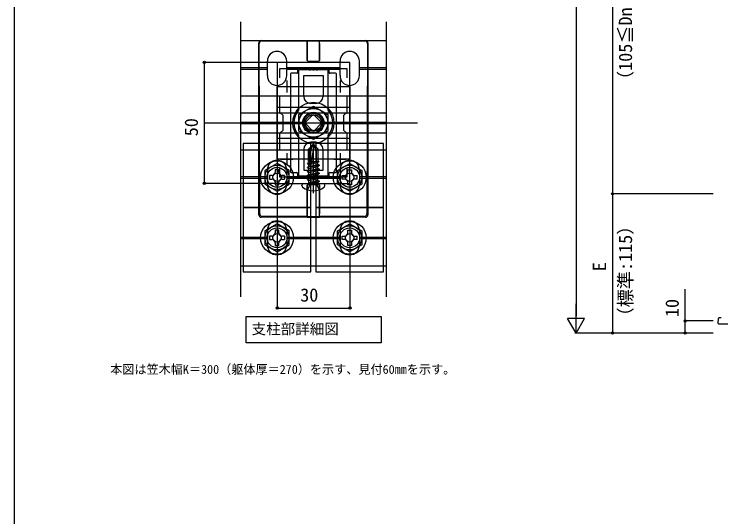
# Model space of a CAD drawing. Units: millimetres, scale not verified, with parts at other scales. Extents: x -875 to 875, y -1300 to 1294.
# Drawn here: x -875 to -292, y -3 to 412 of the extents above; entities that cross this region are included whole.
import ezdxf
from ezdxf.enums import TextEntityAlignment as Align

# ---------------------------------------------------------------- set-up
doc = ezdxf.new("R2010")
doc.units = ezdxf.units.MM
doc.header["$LTSCALE"] = 8
for name, color, linetype in [('0-1_USER1', 3, 'Continuous'), ('0-2_YKK_11', 7, 'Continuous'), ('0-3_YKK_12', 2, 'Continuous'), ('0-4_YKK_13', 4, 'Continuous'), ('0-6_YKK_D', 6, 'Continuous'), ('0-7_YKK_ZWAK', 7, 'Continuous'), ('0-8_YSS_K', 3, 'Continuous')]:
    doc.layers.add(name, color=color, linetype=linetype)
doc.styles.add('ＭＳ ゴシック', font='')
doc.styles.get('ＭＳ ゴシック').set_extended_font_data('MS Gothic')

msp = doc.modelspace()

# ---------------------------------------------------------------- linework, layer by layer
at = {"layer": '0-1_USER1'}
msp.add_lwpolyline([(-683.404, 148.639), (-683.404, 162.639), (-572.096, 162.639), (-572.096, 140.756), (-683.404, 140.756)], close=True, dxfattribs=at)
at = {"layer": '0-2_YKK_11'}
for p, q in [((-649.955, 357.571), (-649.955, 347.571)), ((-605.955, 357.571), (-605.955, 347.571)), ((-654.955, 352.571), (-644.955, 352.571)), ((-610.955, 352.571), (-600.955, 352.571)), ((-654.955, 292.571), (-644.955, 292.571)), ((-649.955, 297.571), (-649.955, 287.571)), ((-610.955, 292.571), (-600.955, 292.571)), ((-605.955, 297.571), (-605.955, 287.571))]:
    msp.add_line(p, q, dxfattribs=at)
msp.add_lwpolyline([(-657.955, 372.571), (-657.955, 272.571), (-597.955, 272.571), (-597.955, 372.571)], close=True, dxfattribs=at)
for points in [[(-655.555, 359.837), (-655.555, 367.571), (-600.355, 367.571), (-600.355, 359.837)], [(-655.555, 299.837), (-655.555, 313.971), (-652.955, 316.571), (-652.955, 328.571), (-655.555, 331.171), (-655.555, 345.304)], [(-600.355, 345.304), (-600.355, 331.171), (-602.955, 328.571), (-602.955, 316.571), (-600.355, 313.971), (-600.355, 299.837)], [(-600.355, 285.304), (-600.355, 277.571), (-655.555, 277.571), (-655.555, 285.304)]]:
    msp.add_lwpolyline(points, dxfattribs=at)
at = {"layer": '0-3_YKK_12'}
msp.add_circle((-627.955, 322.571), 12, dxfattribs=at)
msp.add_circle((-627.955, 322.571), 12, dxfattribs=at)
at = {"layer": '0-4_YKK_13'}
for p, q in [((-687.955, 178.843), (-687.955, 405.986)), ((-567.955, 405.986), (-567.955, 178.843)), ((-687.955, 390.571), (-567.955, 390.571)), ((-672.955, 246.568), (-672.955, 388.574)), ((-672.222, 247.304), (-672.608, 388.227)), ((-670.952, 390.571), (-584.958, 390.571)), ((-670.611, 390.23), (-632.974, 390.23)), ((-633.007, 388.233), (-633.007, 374.136)), ((-632.955, 390.287), (-632.974, 390.23)), ((-632.972, 374.171), (-632.955, 390.287)), ((-632.955, 390.287), (-622.955, 390.287)), ((-622.955, 390.287), (-622.936, 390.23)), ((-622.938, 374.171), (-622.955, 390.287)), ((-622.936, 390.23), (-585.299, 390.23)), ((-622.903, 388.233), (-622.903, 374.136)), ((-583.302, 388.227), (-583.688, 247.304)), ((-582.955, 388.574), (-582.955, 246.568)), ((-665.955, 361.571), (-665.955, 373.571)), ((-649.955, 361.571), (-649.955, 373.571)), ((-632.407, 373.536), (-623.503, 373.536)), ((-632.373, 373.571), (-623.537, 373.571)), ((-605.955, 361.571), (-605.955, 373.571)), ((-589.955, 361.571), (-589.955, 373.571)), ((-687.955, 368.171), (-665.955, 368.171)), ((-649.955, 368.171), (-605.955, 368.171)), ((-589.955, 368.171), (-567.955, 368.171)), ((-687.955, 366.971), (-665.955, 366.971)), ((-649.955, 366.971), (-605.955, 366.971)), ((-646.955, 362.971), (-646.955, 282.171)), ((-641.555, 363.571), (-646.355, 363.571)), ((-640.955, 366.971), (-640.955, 364.171)), ((-615.555, 367.571), (-640.355, 367.571)), ((-614.955, 364.171), (-614.955, 366.971)), ((-609.555, 363.571), (-614.355, 363.571)), ((-608.955, 282.171), (-608.955, 362.971)), ((-589.955, 366.971), (-567.955, 366.971)), ((-687.955, 344.871), (-567.955, 344.871)), ((-625.955, 338.571), (-629.955, 338.571)), ((-687.955, 330.871), (-567.955, 330.871)), ((-633.612, 323.985), (-629.369, 328.228)), ((-626.541, 328.228), (-622.298, 323.985)), ((-687.955, 323.171), (-634.106, 323.171)), ((-687.955, 321.971), (-634.106, 321.971)), ((-629.369, 316.914), (-633.612, 321.157)), ((-622.298, 321.157), (-626.541, 316.914)), ((-621.804, 323.171), (-567.955, 323.171)), ((-621.804, 321.971), (-567.955, 321.971)), ((-687.955, 314.271), (-567.955, 314.271)), ((-628.305, 304.571), (-632.055, 300.821)), ((-625.955, 306.571), (-629.955, 306.571)), ((-629.885, 288.065), (-627.376, 303.568)), ((-629.542, 301.92), (-628.305, 304.571)), ((-627.605, 304.571), (-628.305, 304.571)), ((-627.955, 264.371), (-627.955, 306.574)), ((-625.255, 299.894), (-627.955, 304.571)), ((-627.605, 304.571), (-623.855, 300.821)), ((-687.955, 300.271), (-567.955, 300.271)), ((-632.055, 290.571), (-632.055, 300.821)), ((-631.055, 300.407), (-632.055, 300.821)), ((-631.055, 290.571), (-629.542, 301.92)), ((-623.855, 290.571), (-623.855, 300.821)), ((-632.899, 289.164), (-631.604, 289.911)), ((-632.899, 289.164), (-631.055, 289.58)), ((-632.899, 288.928), (-631.055, 289.345)), ((-632.899, 288.928), (-632.899, 289.164)), ((-632.899, 288.928), (-631.604, 288.181)), ((-632.899, 285.868), (-623.011, 287.516)), ((-623.011, 287.281), (-632.899, 285.633)), ((-632.899, 285.868), (-631.604, 286.616)), ((-632.055, 290.571), (-631.055, 290.571)), ((-631.604, 290.571), (-631.604, 289.911)), ((-631.604, 289.911), (-631.055, 290.035)), ((-631.604, 288.181), (-631.055, 288.305)), ((-631.604, 286.616), (-624.306, 288.264)), ((-631.604, 286.616), (-631.604, 288.181)), ((-631.604, 284.885), (-624.306, 286.533)), ((-629.8, 288.588), (-624.306, 289.829)), ((-623.334, 290.523), (-629.658, 289.469)), ((-624.457, 290.571), (-629.619, 289.711)), ((-628.684, 290.571), (-629.51, 290.384)), ((-629.48, 290.571), (-623.855, 290.571)), ((-623.334, 290.39), (-624.306, 289.829)), ((-624.306, 288.264), (-624.306, 289.829)), ((-623.011, 287.516), (-624.306, 288.264)), ((-623.011, 287.281), (-624.306, 286.533)), ((-624.306, 284.968), (-624.306, 286.533)), ((-623.333, 290.523), (-623.855, 290.571)), ((-623.334, 290.523), (-623.333, 290.523)), ((-623.334, 290.523), (-623.334, 290.39)), ((-623.011, 287.281), (-623.011, 287.516)), ((-665.955, 283.571), (-665.955, 271.571)), ((-656.455, 283.871), (-659.455, 283.871)), ((-659.455, 283.871), (-659.455, 281.571)), ((-656.455, 281.571), (-656.455, 283.871)), ((-649.955, 283.571), (-649.955, 271.571)), ((-646.355, 281.571), (-641.555, 281.571)), ((-640.955, 280.971), (-640.955, 278.171)), ((-632.899, 285.633), (-632.899, 285.868)), ((-632.899, 285.633), (-631.604, 284.885)), ((-632.899, 282.572), (-623.011, 284.22)), ((-623.011, 283.985), (-632.899, 282.337)), ((-632.899, 282.572), (-631.604, 283.32)), ((-632.899, 282.337), (-632.899, 282.572)), ((-632.899, 282.337), (-631.604, 281.589)), ((-632.899, 279.277), (-623.011, 280.925)), ((-623.011, 280.689), (-632.899, 279.041)), ((-631.604, 283.32), (-624.306, 284.968)), ((-631.604, 283.32), (-631.604, 284.885)), ((-631.604, 281.589), (-624.306, 283.237)), ((-631.604, 280.024), (-624.306, 281.672)), ((-631.604, 280.024), (-631.604, 281.589)), ((-623.011, 284.22), (-624.306, 284.968)), ((-623.011, 283.985), (-624.306, 283.237)), ((-624.306, 281.672), (-624.306, 283.237)), ((-623.011, 280.925), (-624.306, 281.672)), ((-623.011, 280.689), (-624.306, 279.942)), ((-623.011, 283.985), (-623.011, 284.22)), ((-623.011, 280.689), (-623.011, 280.925)), ((-614.955, 278.171), (-614.955, 280.971)), ((-614.355, 281.571), (-609.555, 281.571)), ((-605.955, 283.571), (-605.955, 271.571)), ((-599.455, 283.871), (-596.455, 283.871)), ((-599.455, 281.571), (-599.455, 283.871)), ((-596.455, 283.871), (-596.455, 281.571)), ((-589.955, 283.571), (-589.955, 271.571)), ((-687.955, 278.171), (-665.955, 278.171)), ((-687.955, 276.971), (-665.955, 276.971)), ((-661.955, 279.071), (-664.255, 279.071)), ((-651.655, 279.071), (-653.955, 279.071)), ((-653.955, 276.071), (-651.655, 276.071)), ((-651.655, 279.071), (-651.655, 276.071)), ((-649.955, 278.171), (-605.955, 278.171)), ((-649.955, 276.971), (-605.955, 276.971)), ((-640.355, 277.571), (-615.555, 277.571)), ((-632.899, 279.277), (-631.604, 280.024)), ((-632.899, 279.041), (-632.899, 279.277)), ((-632.899, 279.041), (-631.604, 278.294)), ((-623.011, 277.393), (-632.899, 275.746)), ((-632.899, 275.981), (-631.604, 276.728)), ((-632.899, 275.746), (-632.899, 275.981)), ((-632.899, 275.746), (-631.604, 274.998)), ((-631.604, 278.294), (-624.306, 279.942)), ((-631.604, 276.728), (-624.306, 278.376)), ((-631.604, 276.728), (-631.604, 278.294)), ((-631.604, 274.998), (-624.306, 276.646)), ((-631.604, 272.971), (-631.604, 274.998)), ((-624.306, 275.081), (-631.486, 272.921)), ((-631.486, 272.921), (-623.011, 274.333)), ((-624.306, 278.376), (-624.306, 279.942)), ((-623.011, 277.393), (-624.306, 276.646)), ((-624.306, 275.081), (-624.306, 276.646)), ((-623.011, 277.393), (-623.011, 277.629)), ((-623.011, 274.098), (-623.011, 274.333)), ((-601.955, 276.071), (-604.255, 276.071)), ((-593.955, 279.071), (-591.655, 279.071)), ((-591.655, 276.071), (-593.955, 276.071)), ((-591.655, 276.071), (-591.655, 279.071)), ((-589.955, 278.171), (-567.955, 278.171)), ((-589.955, 276.971), (-567.955, 276.971)), ((-659.455, 273.571), (-659.455, 271.271)), ((-659.455, 271.271), (-656.455, 271.271)), ((-656.455, 271.271), (-656.455, 273.571)), ((-637.425, 270.847), (-637.425, 271.171)), ((-636.025, 272.571), (-619.885, 272.571)), ((-633.06, 271.006), (-633.06, 247.31)), ((-632.956, 245.102), (-633.023, 270.969)), ((-630.205, 272.571), (-632.855, 267.256)), ((-632.46, 271.606), (-623.45, 271.606)), ((-632.425, 271.571), (-623.485, 271.571)), ((-623.011, 274.098), (-631.486, 272.685)), ((-631.486, 272.685), (-624.306, 273.35)), ((-631.486, 272.685), (-631.486, 272.921)), ((-630.205, 272.571), (-627.955, 273.767)), ((-625.705, 272.571), (-627.955, 273.767)), ((-625.705, 272.571), (-623.055, 267.256)), ((-623.011, 274.098), (-624.306, 273.35)), ((-624.306, 272.971), (-624.306, 273.35)), ((-622.85, 271.006), (-622.85, 247.31)), ((-618.485, 270.847), (-618.485, 271.171)), ((-599.455, 271.271), (-599.455, 273.571)), ((-596.455, 271.271), (-599.455, 271.271)), ((-596.455, 273.571), (-596.455, 271.271)), ((-633.027, 245.313), (-670.224, 245.313)), ((-633.027, 245.313), (-632.956, 245.102)), ((-632.956, 245.102), (-622.954, 245.102)), ((-585.686, 245.313), (-622.883, 245.313)), ((-632.955, 244.571), (-670.963, 244.571)), ((-632.955, 244.571), (-632.885, 244.781)), ((-632.885, 244.781), (-623.025, 244.781)), ((-623.025, 244.781), (-622.955, 244.571)), ((-584.947, 244.571), (-622.955, 244.571)), ((-665.955, 233.571), (-665.955, 221.571)), ((-656.455, 233.871), (-659.455, 233.871)), ((-659.455, 233.871), (-659.455, 231.571)), ((-656.455, 231.571), (-656.455, 233.871)), ((-649.955, 233.571), (-649.955, 221.571)), ((-605.955, 233.571), (-605.955, 221.571)), ((-599.455, 233.871), (-596.455, 233.871)), ((-599.455, 231.571), (-599.455, 233.871)), ((-596.455, 233.871), (-596.455, 231.571)), ((-589.955, 233.571), (-589.955, 221.571)), ((-687.955, 228.171), (-665.955, 228.171)), ((-661.955, 229.071), (-664.255, 229.071)), ((-651.655, 229.071), (-653.955, 229.071)), ((-651.655, 229.071), (-651.655, 226.071)), ((-649.955, 228.171), (-605.955, 228.171)), ((-593.955, 229.071), (-591.655, 229.071)), ((-591.655, 226.071), (-591.655, 229.071)), ((-589.955, 228.171), (-567.955, 228.171)), ((-687.955, 226.971), (-665.955, 226.971)), ((-659.455, 223.571), (-659.455, 221.271)), ((-656.455, 221.271), (-656.455, 223.571)), ((-653.955, 226.071), (-651.655, 226.071)), ((-649.955, 226.971), (-605.955, 226.971)), ((-601.955, 226.071), (-604.255, 226.071)), ((-599.455, 221.271), (-599.455, 223.571)), ((-596.455, 223.571), (-596.455, 221.271)), ((-591.655, 226.071), (-593.955, 226.071)), ((-589.955, 226.971), (-567.955, 226.971)), ((-659.455, 221.271), (-656.455, 221.271)), ((-596.455, 221.271), (-599.455, 221.271)), ((-687.955, 204.571), (-567.955, 204.571)), ((-293.782, 160.468), (-293.965, 157.468)), ((-291.53, 161.407), (-292.783, 161.407)), ((-291.174, 161.407), (-291.53, 161.407)), ((-292.967, 156.407), (-282.593, 156.407))]:
    msp.add_line(p, q, dxfattribs=at)
for points in [[(-640.1, 332.988), (-639.955, 333.378), (-639.955, 366.571), (-631.872, 366.571), (-631.505, 366.331), (-630.405, 366.331), (-630.038, 366.571), (-628.872, 366.571), (-628.505, 366.331), (-627.405, 366.331), (-627.038, 366.571), (-625.872, 366.571), (-625.505, 366.331), (-624.405, 366.331), (-624.038, 366.571), (-615.955, 366.571)], [(-615.955, 366.571), (-615.955, 333.378), (-615.81, 332.988)], [(-635.955, 344.571), (-635.955, 361.571), (-619.955, 361.571), (-619.955, 344.571)], [(-615.81, 312.154), (-615.955, 311.763), (-615.955, 278.571), (-624.038, 278.571), (-624.405, 278.811), (-625.505, 278.811), (-625.872, 278.571), (-627.038, 278.571), (-627.405, 278.811), (-628.505, 278.811), (-628.872, 278.571), (-630.038, 278.571), (-630.405, 278.811), (-631.505, 278.811), (-631.872, 278.571), (-639.955, 278.571), (-639.955, 311.763), (-640.1, 312.154)], [(-635.955, 300.571), (-635.955, 283.571), (-619.955, 283.571), (-619.955, 300.571)], [(-631.055, 288.16), (-631.055, 300.407), (-629.542, 301.92)], [(-625.255, 290.571), (-625.255, 299.894), (-623.855, 300.821)], [(-664.255, 279.071), (-664.255, 276.071), (-661.955, 276.071)], [(-632.899, 275.981), (-623.011, 277.629), (-624.306, 278.376)], [(-623.011, 274.098), (-623.011, 274.333), (-624.306, 275.081)], [(-604.255, 276.071), (-604.255, 279.071), (-601.955, 279.071)], [(-622.883, 245.313), (-622.954, 245.102), (-622.887, 270.969)], [(-664.255, 229.071), (-664.255, 226.071), (-661.955, 226.071)], [(-604.255, 226.071), (-604.255, 229.071), (-601.955, 229.071)]]:
    msp.add_lwpolyline(points, dxfattribs=at)
for points in [[(-597.955, 352.571), (-597.955, 292.571), (-657.955, 292.571), (-657.955, 352.571)], [(-657.955, 309.571), (-657.955, 335.571), (-597.955, 335.571), (-597.955, 309.571)], [(-639.955, 329.499), (-627.955, 336.427), (-615.955, 329.499), (-615.955, 315.643), (-627.955, 308.714), (-639.955, 315.643)], [(-685.955, 305.571), (-685.955, 252.571), (-629.955, 252.571), (-629.955, 305.571)], [(-625.955, 305.571), (-625.955, 252.571), (-569.955, 252.571), (-569.955, 305.571)], [(-647.955, 283.344), (-657.955, 289.118), (-667.955, 283.344), (-667.955, 271.797), (-657.955, 266.024), (-647.955, 271.797)], [(-587.955, 271.797), (-597.955, 266.024), (-607.955, 271.797), (-607.955, 283.344), (-597.955, 289.118), (-587.955, 283.344)], [(-685.955, 252.571), (-685.955, 199.571), (-629.955, 199.571), (-629.955, 252.571)], [(-625.955, 252.571), (-625.955, 199.571), (-569.955, 199.571), (-569.955, 252.571)], [(-647.955, 233.344), (-657.955, 239.118), (-667.955, 233.344), (-667.955, 221.797), (-657.955, 216.024), (-647.955, 221.797)], [(-587.955, 221.797), (-597.955, 216.024), (-607.955, 221.797), (-607.955, 233.344), (-597.955, 239.118), (-587.955, 233.344)]]:
    msp.add_lwpolyline(points, close=True, dxfattribs=at)
for centre, radius in [((-627.955, 322.571), 17), ((-627.955, 322.571), 17), ((-627.955, 322.571), 11.856), ((-627.955, 322.571), 8.75), ((-627.955, 322.571), 8.5), ((-627.955, 322.571), 8.5), ((-627.955, 322.571), 8), ((-627.955, 322.571), 8), ((-627.955, 322.571), 8), ((-627.955, 322.571), 6.8), ((-627.955, 322.571), 6.647), ((-627.955, 322.571), 6.64), ((-657.955, 277.571), 13.6), ((-657.955, 277.571), 10), ((-597.955, 277.571), 13.6), ((-597.955, 277.571), 10), ((-657.955, 277.571), 8.2), ((-657.955, 277.571), 3.5), ((-597.955, 277.571), 8.2), ((-597.955, 277.571), 3.5), ((-657.955, 227.571), 13.6), ((-597.955, 227.571), 13.6), ((-657.955, 227.571), 10), ((-657.955, 227.571), 8.2), ((-597.955, 227.571), 10), ((-597.955, 227.571), 8.2), ((-657.955, 227.571), 3.5), ((-597.955, 227.571), 3.5)]:
    msp.add_circle(centre, radius, dxfattribs=at)
for centre, radius, start, end in [((-670.604, 388.226), 2.004, 90.18387, 179.97307), ((-585.306, 388.226), 2.004, 0.02693, 89.81613), ((-657.955, 373.571), 8, 0, 180), ((-597.955, 373.571), 8, 0, 180), ((-657.955, 361.571), 8, 180, 0), ((-597.955, 361.571), 8, 180, 0), ((-629.955, 344.571), 6, 180.00001, 269.99999), ((-625.955, 344.571), 6, 270.00001, 359.99999), ((-627.955, 322.571), 16, 139.3793, 220.6207), ((-627.955, 322.571), 16, 319.3793, 40.6207), ((-627.955, 322.571), 8.5, 359.99999, 180.00001), ((-627.955, 326.813), 2, 45, 135), ((-632.198, 322.571), 2, 135, 225), ((-623.712, 322.571), 2, 315, 45), ((-627.955, 318.328), 2, 225, 315), ((-629.955, 300.571), 6, 90.00001, 179.99999), ((-625.955, 300.571), 6, 0.00001, 89.99999), ((-657.955, 283.571), 8, 0, 180), ((-630.466, 288.16), 0.589, 180, 270), ((-630.466, 288.16), 0.589, 270, 350.8071), ((-597.955, 283.571), 8, 0, 180), ((-661.955, 281.571), 2.5, 270, 0), ((-653.955, 281.571), 2.5, 180, 270), ((-601.955, 281.571), 2.5, 270, 0), ((-593.955, 281.571), 2.5, 180, 270), ((-661.955, 273.571), 2.5, 0, 90), ((-653.955, 273.571), 2.5, 90, 180), ((-601.955, 273.571), 2.5, 0, 90), ((-593.955, 273.571), 2.5, 90, 180), ((-657.955, 271.571), 8, 180, 0), ((-636.025, 271.171), 1.4, 90, 180), ((-635.701, 270.847), 1.724, 180, 230.87645), ((-627.955, 280.371), 14, 230.87645, 270), ((-632.004, 272.971), 0.4, 270, 360), ((-627.955, 280.371), 14, 270, 309.12355), ((-623.906, 272.971), 0.4, 180, 270), ((-619.885, 271.171), 1.4, 0, 90), ((-620.209, 270.847), 1.724, 309.12355, 0), ((-597.955, 271.571), 8, 180, 0), ((-670.218, 247.316), 2.004, 180.33998, 269.81739), ((-585.692, 247.316), 2.004, 270.18261, 359.66002), ((-657.955, 233.571), 8, 0, 180), ((-597.955, 233.571), 8, 0, 180), ((-661.955, 231.571), 2.5, 270, 0), ((-653.955, 231.571), 2.5, 180, 270), ((-601.955, 231.571), 2.5, 270, 0), ((-593.955, 231.571), 2.5, 180, 270), ((-661.955, 223.571), 2.5, 0, 90), ((-653.955, 223.571), 2.5, 90, 180), ((-601.955, 223.571), 2.5, 0, 90), ((-593.955, 223.571), 2.5, 90, 180), ((-657.955, 221.571), 8, 180, 0), ((-597.955, 221.571), 8, 180, 0), ((-292.783, 160.407), 1, 90, 176.5), ((-292.967, 157.407), 1, 176.5, 270)]:
    msp.add_arc(centre, radius, start, end, dxfattribs=at)
for centre, major_axis, ratio, start_param, end_param in [((-670.952, 388.574), (2.003, 0), 0.997261, 1.5707963, 3.1415927), ((-632.972, 388.233), (0, 2), 0.017455, 0.0523599, 1.5707963), ((-622.938, 388.233), (0, 2), 0.017455, 4.712389, 6.2308254), ((-584.958, 388.574), (2.003, 0), 0.997261, 6.2831853, 7.8539816), ((-632.407, 374.136), (-0.424, -0.424), 0.999695, 5.4979394, 7.0684312), ((-632.372, 374.171), (0.265, 0.539), 0.998319, 2.0276261, 3.5981179), ((-623.538, 374.171), (-0.265, 0.539), 0.998319, 2.6850674, 4.2555592), ((-623.503, 374.136), (0.424, -0.424), 0.999695, 5.4979394, 7.0684312), ((-646.355, 362.971), (-0.424, 0.424), 0.999695, 5.4979394, 7.0684312), ((-641.555, 364.171), (0.424, -0.424), 0.999695, 5.4979394, 7.0684312), ((-640.355, 366.971), (-0.424, 0.424), 0.999695, 5.4979394, 7.0684312), ((-615.555, 366.971), (0.424, 0.424), 0.999695, 5.4979394, 7.0684312), ((-614.355, 364.171), (-0.424, -0.424), 0.999695, 5.4979394, 7.0684312), ((-609.555, 362.971), (0.424, 0.424), 0.999695, 5.4979394, 7.0684312), ((-646.355, 282.171), (-0.424, -0.424), 0.999695, 5.4979394, 7.0684312), ((-641.555, 280.971), (0.424, 0.424), 0.999695, 5.4979394, 7.0684312), ((-614.355, 280.971), (-0.424, 0.424), 0.999695, 5.4979394, 7.0684312), ((-609.555, 282.171), (0.424, -0.424), 0.999695, 5.4979394, 7.0684312), ((-640.355, 278.171), (-0.424, -0.424), 0.999695, 5.4979394, 7.0684312), ((-615.555, 278.171), (0.424, -0.424), 0.999695, 5.4979394, 7.0684312), ((-632.46, 271.006), (0.424, -0.424), 0.999695, 2.3563468, 3.9268385), ((-632.423, 270.969), (-0.246, 0.549), 0.996125, 5.8635017, 7.4339934), ((-623.487, 270.969), (0.246, 0.549), 0.996125, 5.1323772, 6.702869), ((-623.45, 271.006), (-0.424, -0.424), 0.999695, 2.3563468, 3.9268385), ((-670.952, 246.579), (1.056, 1.712), 0.993896, 2.1260099, 3.6913356), ((-633.025, 247.31), (0, 2), 0.017455, 1.5707963, 3.0892328), ((-622.885, 247.31), (0, 2), 0.017455, 3.1939525, 4.712389), ((-584.958, 246.579), (-1.056, 1.712), 0.993896, 2.5918497, 4.1571754)]:
    msp.add_ellipse(centre, major_axis=major_axis, ratio=ratio, start_param=start_param, end_param=end_param, dxfattribs=at)
at = {"layer": '0-6_YKK_D'}
for p, q in [((-411, 789.907), (-411, 162.907)), ((-381, 603.907), (-381, 263.907)), ((-658.155, 372.571), (-718.955, 372.571)), ((-717.955, 272.571), (-717.955, 372.571)), ((-658.155, 272.571), (-718.955, 272.571)), ((-657.745, 272.063), (-657.745, 168.571)), ((-597.755, 272.171), (-597.755, 168.571)), ((-298, 263.907), (-382, 263.907)), ((-298, 263.907), (-382, 263.907)), ((-381, 263.907), (-381, 148.907)), ((-657.745, 169.571), (-597.755, 169.571)), ((-411, 148.907), (-411, 173.155)), ((-411, 148.907), (-418, 161.031)), ((-404, 161.031), (-418, 161.031)), ((-411, 148.907), (-404, 161.031)), ((-298, 158.907), (-322, 158.907)), ((-298, 148.907), (-412, 148.907)), ((-298, 148.907), (-382, 148.907)), ((-298, 148.907), (-322, 148.907))]:
    msp.add_line(p, q, dxfattribs=at)
msp.add_lwpolyline([(-321, 148.907), (-321, 158.907), (-321, 185.157)], dxfattribs=at)
for centre in [(-717.955, 372.571), (-717.955, 272.571), (-381, 263.907), (-381, 263.907), (-657.745, 169.571), (-597.755, 169.571), (-321, 158.907), (-381, 148.907), (-321, 148.907)]:
    msp.add_circle(centre, 0.875, dxfattribs=at)
at = {"layer": '0-7_YKK_ZWAK'}
msp.add_line((-875, 1250.4), (-875, -1299.6), dxfattribs=at)
at = {"layer": '0-8_YSS_K'}
msp.add_line((-717.205, 322.571), (-541.849, 322.571), dxfattribs=at)

# ---------------------------------------------------------------- texts
at = {"layer": '0-1_USER1', "style": 'ＭＳ ゴシック'}
for s, height, p in [('支柱部詳細図', 8.798, (-678.962, 145.292)), ('本図は笠木幅K＝300（躯体厚＝270）を示す、見付60㎜を示す。', 7.331, (-795.682, 113.012))]:
    msp.add_text(s, height=height, dxfattribs=at).set_placement(p, align=Align.BOTTOM_LEFT)
at = {"layer": '0-6_YKK_D', "style": 'ＭＳ ゴシック'}
for s, p in [('（105≦Dn≦1200）', (-361.528, 350.512)), ('50', (-719.955, 311.491)), ('（標準:115）', (-361.528, 155.142)), ('E', (-383, 200.057)), ('10', (-323, 162.105))]:
    msp.add_text(s, height=11, rotation=90, dxfattribs=at).set_placement(p, align=Align.BOTTOM_LEFT)
msp.add_text('30', height=11, dxfattribs=at).set_placement((-638.83, 171.571), align=Align.BOTTOM_LEFT)

doc.saveas('drawing.dxf')
